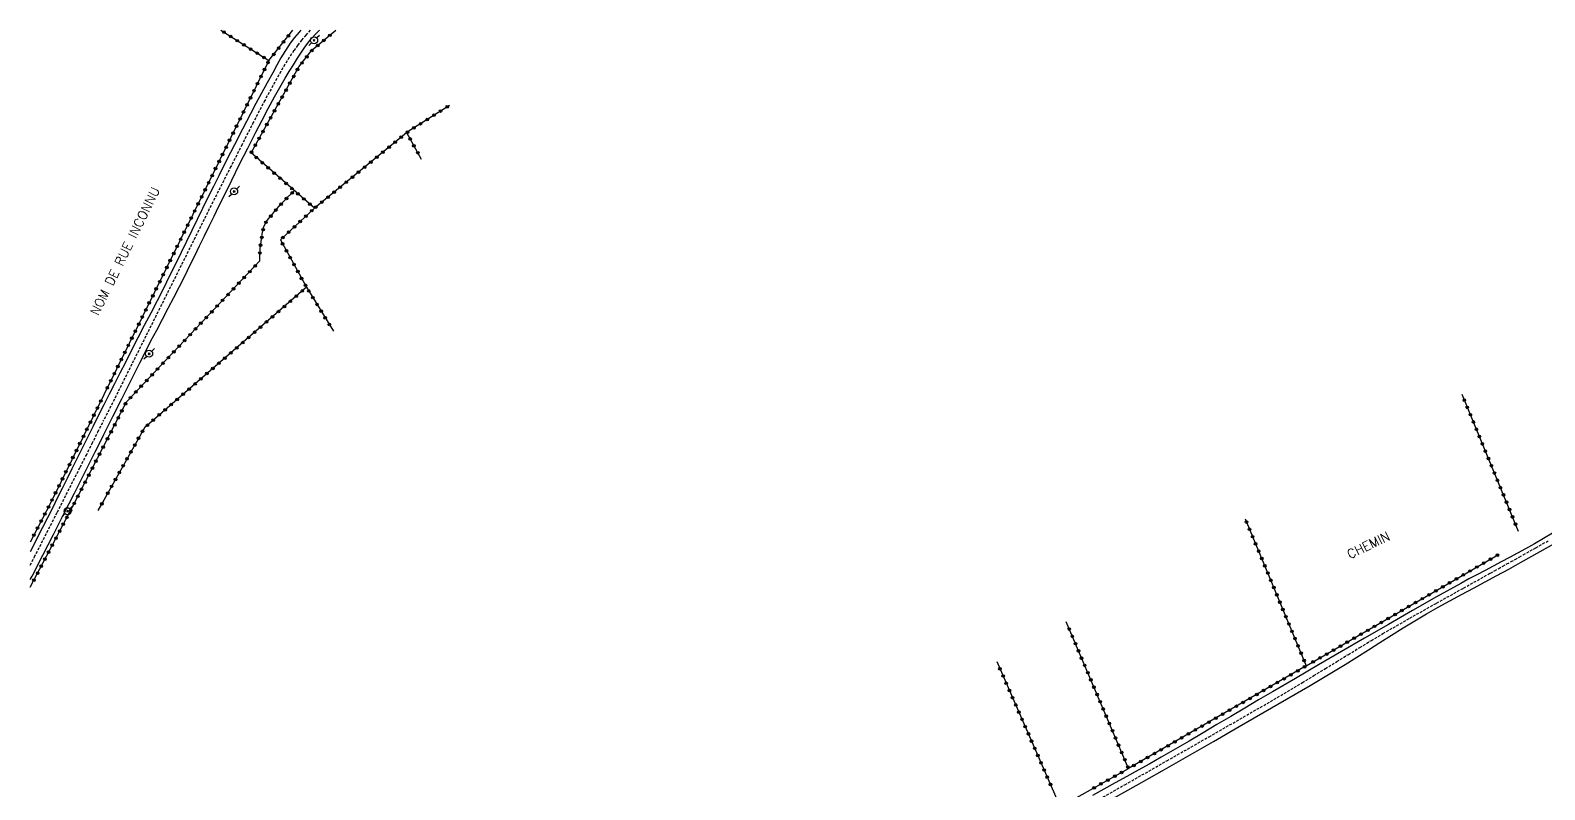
# Model space of a CAD drawing. Header units: millimetres. Extents: x 164000 to 165001, y 156999 to 158000.
# Drawn here: x 164000 to 164288.1, y 157855.6 to 158000 of the extents above; entities that cross this region are included whole.
import ezdxf
from ezdxf.enums import TextEntityAlignment as Align

# ---------------------------------------------------------------- set-up
doc = ezdxf.new("R2010")
doc.units = ezdxf.units.MM
doc.linetypes.add('DASHED', pattern=[0.75, 0.5, -0.25])
doc.layers.get('0').update_dxf_attribs({"linetype": 'CONTINUOUS'})
for name, color, linetype in [('W0001', 6, 'DASHED'), ('W0008', 7, 'CONTINUOUS'), ('W0071', 7, 'CONTINUOUS'), ('W0323', 7, 'CONTINUOUS'), ('W0473', 7, 'CONTINUOUS'), ('W0989', 7, 'CONTINUOUS')]:
    doc.layers.add(name, color=color, linetype=linetype)
doc.styles.get("Standard").update_dxf_attribs({"font": 'romans.shx', "width": 0.85})

# ---------------------------------------------------------------- blocks, each defined once
blk = doc.blocks.new('T473')
for p, q in [((-0.166667, 0.166667), (0.166667, -0.166667)), ((-0.166667, -0.166667), (0.166667, 0.166667)), ((0.500001, 0.500001), (1.000002, 1.000002)), ((-1.000002, -1.000002), (-0.500001, -0.500001))]:
    blk.add_line(p, q)
blk.add_ellipse((0, 0), major_axis=(0.471405, 0.471405), ratio=1, start_param=5.4977871438, end_param=11.780972451)
blk = doc.blocks.new('t323o')
at = {"color": 0, "linetype": 'Continuous'}
for radius in [0.25, 0.15]:
    blk.add_circle((0, 0), radius, dxfattribs=at)

msp = doc.modelspace()

# ---------------------------------------------------------------- linework, layer by layer
at = {"layer": 'W0001'}
for points in [[(164053.25, 158000), (164052.42, 157999.08), (164051.62, 157998.12), (164050.86, 157997.14), (164050.13, 157996.13), (164049.26, 157994.84), (164048.44, 157993.51), (164047.65, 157992.16), (164046.88, 157990.81), (164044.61, 157986.67), (164042.43, 157982.49), (164040.29, 157978.28), (164038.15, 157974.08), (164034.73, 157967.36), (164031.36, 157960.62), (164028, 157953.88), (164024.63, 157947.14), (164021.97, 157941.82), (164019.31, 157936.51), (164016.66, 157931.19), (164014, 157925.88)], [(164000, 157898.3), (164000.79, 157899.85), (164005.15, 157908.39), (164009.49, 157916.93), (164010.63, 157919.17), (164011.75, 157921.4), (164012.88, 157923.64), (164014, 157925.88)], [(164200.19, 157851.99), (164208.22, 157856.54), (164216.24, 157861.1), (164224.26, 157865.67), (164228.15, 157867.9), (164232.04, 157870.13), (164235.93, 157872.37), (164239.79, 157874.64), (164242, 157875.95), (164244.19, 157877.28), (164246.37, 157878.62), (164248.56, 157879.97), (164250.74, 157881.31), (164252.93, 157882.65), (164255.12, 157883.97), (164257.33, 157885.28), (164262.42, 157888.21), (164267.53, 157891.08), (164272.66, 157893.94), (164277.78, 157896.79), (164278.56, 157897.23), (164279.34, 157897.66), (164280.12, 157898.09), (164280.9, 157898.52), (164281.69, 157898.96), (164282.47, 157899.39), (164283.25, 157899.82), (164284.02, 157900.26), (164286.39, 157901.59), (164288.76, 157902.92)]]:
    msp.add_lwpolyline(points, dxfattribs=at)
at = {"layer": 'W0008'}
for points in [[(164051.46, 158000), (164051.15, 157999.67), (164050.26, 157998.62), (164049.42, 157997.53), (164048.52, 157996.18), (164047.69, 157994.78), (164046.91, 157993.35), (164046.13, 157991.94), (164045.04, 157989.99), (164043.97, 157988.04), (164042.92, 157986.08), (164041.88, 157984.11), (164040.35, 157981.18), (164038.84, 157978.25), (164037.34, 157975.3), (164035.86, 157972.35), (164034.83, 157970.27), (164033.8, 157968.18), (164032.79, 157966.09), (164031.77, 157963.99), (164030.76, 157961.9), (164029.74, 157959.81), (164028.72, 157957.72), (164027.69, 157955.64), (164026.5, 157953.28), (164025.31, 157950.92), (164024.11, 157948.57), (164022.9, 157946.22), (164021.69, 157943.88), (164020.49, 157941.53), (164019.28, 157939.18), (164018.09, 157936.83), (164017.06, 157934.81), (164016.04, 157932.8), (164015.02, 157930.78), (164014, 157928.76)], [(164014, 157923.12), (164015.7, 157926.53), (164017.39, 157929.95), (164019.1, 157933.36), (164020.82, 157936.76), (164021.89, 157938.84), (164022.96, 157940.92), (164024.05, 157943), (164025.14, 157945.07), (164026.23, 157947.15), (164027.31, 157949.22), (164028.38, 157951.31), (164029.44, 157953.4), (164030.38, 157955.27), (164031.3, 157957.14), (164032.22, 157959.02), (164033.13, 157960.9), (164034.04, 157962.78), (164034.95, 157964.66), (164035.87, 157966.54), (164036.79, 157968.41), (164038.31, 157971.48), (164039.83, 157974.54), (164041.37, 157977.6), (164042.93, 157980.65), (164044.09, 157982.89), (164045.27, 157985.14), (164046.47, 157987.36), (164047.71, 157989.57), (164048.47, 157990.87), (164049.24, 157992.16), (164050.04, 157993.44), (164050.85, 157994.71), (164051.47, 157995.65), (164052.09, 157996.58), (164052.75, 157997.5), (164053.45, 157998.38), (164054.45, 157999.46), (164055, 158000)], [(164014, 157928.76), (164012.94, 157926.67), (164011.89, 157924.57), (164010.83, 157922.47), (164009.78, 157920.38), (164008.84, 157918.51), (164007.91, 157916.64), (164006.99, 157914.77), (164006.06, 157912.9), (164005.13, 157911.03), (164004.2, 157909.16), (164003.27, 157907.29), (164002.33, 157905.43), (164000, 157900.83)], [(164000, 157895.55), (164000.34, 157896.2), (164002.37, 157900.17), (164004.4, 157904.13), (164006.4, 157908.06), (164008.39, 157911.99), (164010.38, 157915.92), (164012.36, 157919.85), (164012.77, 157920.67), (164013.18, 157921.49), (164013.59, 157922.31), (164014, 157923.12)]]:
    msp.add_lwpolyline(points, dxfattribs=at)
at = {"layer": 'W0071'}
for points in [[(164289.55, 157904.38), (164287.86, 157903.37), (164286.16, 157902.37), (164284.44, 157901.4), (164282.92, 157900.55), (164281.39, 157899.72), (164279.84, 157898.91), (164278.3, 157898.1), (164276.75, 157897.29), (164275.21, 157896.48), (164273.67, 157895.66), (164272.14, 157894.83), (164267.53, 157892.26), (164262.95, 157889.65), (164258.38, 157887.01), (164253.81, 157884.38), (164249.43, 157881.85), (164245.06, 157879.31), (164240.69, 157876.76), (164236.32, 157874.21), (164233.67, 157872.66), (164231.03, 157871.1), (164228.38, 157869.53), (164225.74, 157867.97), (164223.09, 157866.41), (164220.44, 157864.85), (164217.78, 157863.3), (164215.12, 157861.77), (164212.95, 157860.54), (164210.78, 157859.32), (164208.6, 157858.11), (164206.41, 157856.91), (164204.23, 157855.7), (164202.05, 157854.5)], [(164204.5, 157853.07), (164210.4, 157856.41), (164215.31, 157859.19), (164220.21, 157861.98), (164225.1, 157864.77), (164229.99, 157867.58), (164234.49, 157870.18), (164238.98, 157872.78), (164243.47, 157875.4), (164247.93, 157878.06), (164250.15, 157879.42), (164252.36, 157880.79), (164254.55, 157882.18), (164256.75, 157883.58), (164258.95, 157884.97), (164261.15, 157886.35), (164263.37, 157887.7), (164265.61, 157889.03), (164267.82, 157890.29), (164270.05, 157891.53), (164272.28, 157892.74), (164274.53, 157893.94), (164276.77, 157895.14), (164279.01, 157896.33), (164281.25, 157897.55), (164283.48, 157898.77), (164290.38, 157902.65)]]:
    msp.add_lwpolyline(points, dxfattribs=at)
at = {"layer": 'W0323'}
for points in [[(164036.26, 158000), (164045.39, 157994.24), (164014, 157930.68)], [(164079.72, 157985.7), (164071.88, 157980.73), (164054.05, 157966.17), (164042, 157976.67), (164051.11, 157993.04), (164053.59, 157996.2), (164058.14, 158000)], [(164045.39, 157994.24), (164049.92, 158000)], [(164074.44, 157975.41), (164071.54, 157980.61)], [(164043.68, 157956.14), (164043.67, 157956.56), (164043.67, 157956.99), (164043.68, 157957.41), (164043.7, 157957.84), (164043.76, 157958.54), (164043.83, 157959.23), (164043.92, 157959.93), (164044.03, 157960.62), (164044.13, 157961.24), (164044.23, 157961.87), (164044.38, 157962.49), (164044.6, 157963.08), (164044.91, 157963.62), (164045.28, 157964.11), (164045.67, 157964.57), (164046.06, 157965.03), (164046.48, 157965.55), (164046.92, 157966.06), (164047.36, 157966.56), (164047.81, 157967.06), (164048.38, 157967.66), (164048.96, 157968.25), (164049.55, 157968.83), (164050.16, 157969.4)], [(164054.05, 157966.17), (164047.58, 157960.14), (164052.55, 157951.13), (164021.71, 157924.41), (164014, 157910.66)], [(164014, 157920.98), (164018.32, 157929.37), (164043.68, 157956.14)], [(164052.55, 157951.13), (164057.67, 157942.76)], [(164014, 157930.68), (164003.85, 157910.11), (164000, 157902.69)], [(164283.09, 157904.72), (164272.37, 157930.73)], [(164000, 157894.12), (164008.04, 157909.4), (164014, 157920.98)], [(164014, 157910.66), (164012.88, 157908.66)], [(164231.14, 157907.07), (164242.74, 157879.14), (164208.92, 157859.61), (164197.06, 157887.52)], [(164242.74, 157879.14), (164279.3, 157900.32)], [(164183.86, 157879.94), (164195.92, 157852.36), (164208.92, 157859.61)]]:
    msp.add_lwpolyline(points, dxfattribs=at)

# ---------------------------------------------------------------- block references
for p, rotation in [((164036.85, 157999.63), 327.7652489528378), ((164049.1, 157998.96), 51.81247961937662), ((164056.99, 157999.04), 39.88701921951746), ((164038.12, 157998.83), 327.7652489528378), ((164039.38, 157998.03), 327.7652489528378), ((164040.65, 157997.23), 327.7652489528378), ((164041.92, 157996.43), 327.7652489528378), ((164047.25, 157996.6), 51.81247961937662), ((164048.18, 157997.78), 51.81247961937662), ((164053.54, 157996.14), 51.89572920754386), ((164054.68, 157997.11), 39.88701921951746), ((164055.84, 157998.08), 39.88701921951746), ((164043.19, 157995.63), 327.7652489528378), ((164044.46, 157994.83), 327.7652489528378), ((164045.22, 157993.89), 243.7175953315906), ((164046.32, 157995.42), 51.81247961937662), ((164051.69, 157993.78), 51.89572920754386), ((164052.62, 157994.96), 51.89572920754386), ((164043.89, 157991.2), 243.7175953315906), ((164044.55, 157992.54), 243.7175953315906), ((164050.11, 157991.24), 60.89193561649187), ((164050.84, 157992.55), 60.89193561649187), ((164042.56, 157988.51), 243.7175953315906), ((164043.22, 157989.85), 243.7175953315906), ((164048.65, 157988.62), 60.89193561649187), ((164049.38, 157989.93), 60.89193561649187), ((164041.23, 157985.82), 243.7175953315906), ((164041.9, 157987.16), 243.7175953315906), ((164046.46, 157984.69), 60.89193561649187), ((164047.19, 157986), 60.89193561649187), ((164047.92, 157987.31), 60.89193561649187), ((164078.06, 157984.65), 212.3517684925962), ((164079.33, 157985.45), 212.3517684925962), ((164039.24, 157981.78), 243.7175953315906), ((164039.9, 157983.13), 243.7175953315906), ((164040.57, 157984.47), 243.7175953315906), ((164045, 157982.07), 60.89193561649187), ((164045.73, 157983.38), 60.89193561649187), ((164074.26, 157982.24), 212.3517684925962), ((164075.53, 157983.05), 212.3517684925962), ((164076.8, 157983.85), 212.3517684925962), ((164037.91, 157979.09), 243.7175953315906), ((164038.58, 157980.44), 243.7175953315906), ((164043.54, 157979.45), 60.89193561649187), ((164044.27, 157980.76), 60.89193561649187), ((164069.42, 157978.72), 219.2421224351987), ((164070.58, 157979.67), 219.2421224351987), ((164071.74, 157980.62), 219.2421224351987), ((164072.25, 157979.34), 119.1017660865248), ((164072.99, 157981.44), 212.3517684925962), ((164036.58, 157976.4), 243.7175953315906), ((164037.25, 157977.75), 243.7175953315906), ((164042.08, 157976.83), 60.89193561649187), ((164042.81, 157978.14), 60.89193561649187), ((164065.93, 157975.88), 219.2421224351987), ((164067.09, 157976.83), 219.2421224351987), ((164068.26, 157977.77), 219.2421224351987), ((164072.98, 157978.03), 119.1017660865248), ((164073.71, 157976.72), 119.1017660865248), ((164035.25, 157973.71), 243.7175953315906), ((164035.92, 157975.06), 243.7175953315906), ((164043, 157975.8), 138.9368156699848), ((164044.13, 157974.82), 138.9368156699848), ((164045.26, 157973.83), 138.9368156699848), ((164062.45, 157973.03), 219.2421224351987), ((164063.61, 157973.98), 219.2421224351987), ((164064.77, 157974.93), 219.2421224351987), ((164033.93, 157971.02), 243.7175953315906), ((164034.59, 157972.37), 243.7175953315906), ((164046.39, 157972.85), 138.9368156699848), ((164047.52, 157971.86), 138.9368156699848), ((164048.65, 157970.88), 138.9368156699848), ((164058.96, 157970.18), 219.2421224351987), ((164060.12, 157971.13), 219.2421224351987), ((164061.28, 157972.08), 219.2421224351987), ((164032.6, 157968.33), 243.7175953315906), ((164033.26, 157969.68), 243.7175953315906), ((164048.74, 157968.02), 45.41419479181391), ((164049.78, 157969.89), 138.9368156699848), ((164049.81, 157969.07), 43.21954344151072), ((164050.91, 157968.9), 138.9368156699848), ((164052.05, 157967.92), 138.9368156699848), ((164055.48, 157967.34), 219.2421224351987), ((164056.64, 157968.28), 219.2421224351987), ((164057.8, 157969.23), 219.2421224351987), ((164031.27, 157965.64), 243.7175953315906), ((164031.93, 157966.99), 243.7175953315906), ((164045.75, 157964.66), 49.98292690285554), ((164046.71, 157965.82), 49.82370843852654), ((164047.7, 157966.94), 47.65004434194697), ((164052.44, 157964.67), 222.9881164599143), ((164053.18, 157966.93), 138.9368156699848), ((164053.54, 157965.7), 222.9881164599143), ((164054.31, 157966.39), 219.2421224351987), ((164029.28, 157961.61), 243.7175953315906), ((164029.94, 157962.95), 243.7175953315906), ((164030.6, 157964.3), 243.7175953315906), ((164044.29, 157962.09), 76.78644402635418), ((164044.83, 157963.48), 60.39382090441497), ((164049.15, 157961.61), 222.9881164599143), ((164050.25, 157962.63), 222.9881164599143), ((164051.35, 157963.65), 222.9881164599143), ((164027.95, 157958.92), 243.7175953315906), ((164028.61, 157960.26), 243.7175953315906), ((164043.82, 157959.13), 84.1171713443385), ((164044.03, 157960.62), 80.93326813791276), ((164048, 157959.39), 298.8410347713163), ((164048.05, 157960.58), 222.9881164599143), ((164026.62, 157956.23), 243.7175953315906), ((164027.28, 157957.57), 243.7175953315906), ((164043.69, 157957.64), 86.95781768628521), ((164048.72, 157958.08), 298.8410347713163), ((164049.44, 157956.77), 298.8410347713163), ((164025.29, 157953.54), 243.7175953315906), ((164025.96, 157954.88), 243.7175953315906), ((164040.71, 157953.01), 46.55059198198629), ((164041.75, 157954.1), 46.55059198198629), ((164042.78, 157955.19), 46.55059198198629), ((164050.17, 157955.45), 298.8410347713163), ((164050.89, 157954.14), 298.8410347713163), ((164051.61, 157952.82), 298.8410347713163), ((164023.96, 157950.85), 243.7175953315906), ((164024.63, 157952.19), 243.7175953315906), ((164038.65, 157950.83), 46.55059198198629), ((164039.68, 157951.92), 46.55059198198629), ((164051.75, 157950.43), 220.9068140043665), ((164052.34, 157951.51), 298.8410347713163), ((164052.97, 157950.43), 301.5019720313452), ((164022.63, 157948.16), 243.7175953315906), ((164023.3, 157949.51), 243.7175953315906), ((164035.56, 157947.57), 46.55059198198629), ((164036.59, 157948.65), 46.55059198198629), ((164037.62, 157949.74), 46.55059198198629), ((164048.34, 157947.48), 220.9068140043665), ((164049.48, 157948.47), 220.9068140043665), ((164050.61, 157949.45), 220.9068140043665), ((164053.76, 157949.16), 301.5019720313452), ((164054.54, 157947.88), 301.5019720313452), ((164021.31, 157945.47), 243.7175953315906), ((164021.97, 157946.82), 243.7175953315906), ((164032.46, 157944.3), 46.55059198198629), ((164033.49, 157945.39), 46.55059198198629), ((164034.52, 157946.48), 46.55059198198629), ((164044.94, 157944.54), 220.9068140043665), ((164046.08, 157945.52), 220.9068140043665), ((164047.21, 157946.5), 220.9068140043665), ((164055.32, 157946.6), 301.5019720313452), ((164056.11, 157945.32), 301.5019720313452), ((164019.31, 157941.44), 243.7175953315906), ((164019.98, 157942.78), 243.7175953315906), ((164020.64, 157944.13), 243.7175953315906), ((164030.4, 157942.12), 46.55059198198629), ((164031.43, 157943.21), 46.55059198198629), ((164041.54, 157941.59), 220.9068140043665), ((164042.68, 157942.57), 220.9068140043665), ((164043.81, 157943.56), 220.9068140043665), ((164056.89, 157944.04), 301.5019720313452), ((164017.99, 157938.75), 243.7175953315906), ((164018.65, 157940.09), 243.7175953315906), ((164027.3, 157938.85), 46.55059198198629), ((164028.34, 157939.94), 46.55059198198629), ((164029.37, 157941.03), 46.55059198198629), ((164038.14, 157938.64), 220.9068140043665), ((164039.27, 157939.63), 220.9068140043665), ((164040.41, 157940.61), 220.9068140043665), ((164016.66, 157936.06), 243.7175953315906), ((164017.32, 157937.4), 243.7175953315906), ((164024.21, 157935.59), 46.55059198198629), ((164025.24, 157936.68), 46.55059198198629), ((164026.27, 157937.76), 46.55059198198629), ((164034.74, 157935.7), 220.9068140043665), ((164035.87, 157936.68), 220.9068140043665), ((164037.01, 157937.66), 220.9068140043665), ((164015.33, 157933.37), 243.7175953315906), ((164015.99, 157934.71), 243.7175953315906), ((164022.15, 157933.41), 46.55059198198629), ((164023.18, 157934.5), 46.55059198198629), ((164031.34, 157932.75), 220.9068140043665), ((164032.47, 157933.73), 220.9068140043665), ((164033.61, 157934.72), 220.9068140043665), ((164014.66, 157932.02), 243.7175953315906), ((164019.05, 157930.14), 46.55059198198629), ((164020.08, 157931.23), 46.55059198198629), ((164021.11, 157932.32), 46.55059198198629), ((164027.94, 157929.8), 220.9068140043665), ((164029.07, 157930.79), 220.9068140043665), ((164030.21, 157931.77), 220.9068140043665), ((164012.76, 157928.17), 243.7175953315862), ((164013.43, 157929.51), 243.7175953315862), ((164017.43, 157927.65), 62.7573153917989), ((164018.12, 157928.98), 62.7573153917989), ((164024.54, 157926.86), 220.9068140043665), ((164025.67, 157927.84), 220.9068140043665), ((164026.8, 157928.82), 220.9068140043665), ((164272.8, 157929.68), 112.4054853582108), ((164273.37, 157928.29), 112.4054853582108), ((164273.95, 157926.91), 112.4054853582108), ((164010.77, 157924.13), 243.7175953315862), ((164011.43, 157925.48), 243.7175953315862), ((164012.1, 157926.82), 243.7175953315862), ((164016.06, 157924.98), 62.7573153917989), ((164016.75, 157926.31), 62.7573153917989), ((164022.27, 157924.89), 220.9068140043665), ((164023.4, 157925.88), 220.9068140043665), ((164274.52, 157925.52), 112.4054853582108), ((164275.09, 157924.13), 112.4054853582108), ((164009.44, 157921.44), 243.7175953315862), ((164010.11, 157922.79), 243.7175953315862), ((164014.69, 157922.31), 62.7573153917989), ((164015.37, 157923.65), 62.7573153917989), ((164019.87, 157921.13), 240.7108651594037), ((164020.6, 157922.44), 240.7108651594037), ((164021.34, 157923.75), 240.7108651594037), ((164275.66, 157922.75), 112.4054853582108), ((164276.23, 157921.36), 112.4054853582108), ((164008.11, 157918.75), 243.7175953315862), ((164008.78, 157920.1), 243.7175953315862), ((164013.18, 157919.39), 62.75731539183736), ((164013.87, 157920.72), 62.75731539183736), ((164018.4, 157918.51), 240.7108651594037), ((164019.14, 157919.82), 240.7108651594037), ((164276.8, 157919.97), 112.4054853582108), ((164277.38, 157918.59), 112.4054853582108), ((164006.78, 157916.06), 243.7175953315862), ((164007.45, 157917.41), 243.7175953315862), ((164011.12, 157915.39), 62.75731539183736), ((164011.81, 157916.72), 62.75731539183736), ((164012.49, 157918.05), 62.75731539183736), ((164016.94, 157915.9), 240.7108651594037), ((164017.67, 157917.2), 240.7108651594037), ((164277.95, 157917.2), 112.4054853582108), ((164278.52, 157915.81), 112.4054853582108), ((164005.46, 157913.37), 243.7175953315862), ((164006.12, 157914.72), 243.7175953315862), ((164009.75, 157912.72), 62.75731539183736), ((164010.43, 157914.05), 62.75731539183736), ((164015.47, 157913.28), 240.7108651594037), ((164016.2, 157914.59), 240.7108651594037), ((164279.09, 157914.43), 112.4054853582108), ((164279.66, 157913.04), 112.4054853582108), ((164004.13, 157910.68), 243.7175953315862), ((164004.79, 157912.03), 243.7175953315862), ((164008.37, 157910.05), 62.75731539183736), ((164009.06, 157911.39), 62.75731539183736), ((164013.61, 157909.97), 240.7108651595027), ((164014.73, 157911.97), 240.7108651594037), ((164280.23, 157911.65), 112.4054853582108), ((164280.81, 157910.27), 112.4054853582108), ((164002.76, 157908.02), 242.6256409280901), ((164003.45, 157909.35), 242.6256409280901), ((164006.98, 157907.39), 62.25794984669834), ((164007.68, 157908.72), 62.25794984669834), ((164281.38, 157908.88), 112.4054853582108), ((164281.95, 157907.49), 112.4054853582108), ((164000.69, 157904.02), 242.6256409280901), ((164001.38, 157905.35), 242.6256409280901), ((164002.07, 157906.68), 242.6256409280901), ((164005.59, 157904.74), 62.25794984669834), ((164006.28, 157906.07), 62.25794984669834), ((164231.38, 157906.49), 292.5623619605261), ((164231.95, 157905.11), 292.5623619605261), ((164282.52, 157906.1), 112.4054853582108), ((164004.19, 157902.08), 62.25794984669834), ((164004.89, 157903.41), 62.25794984669834), ((164232.53, 157903.72), 292.5623619605261), ((164233.1, 157902.34), 292.5623619605261), ((164233.68, 157900.95), 292.5623619605261), ((164002.09, 157898.1), 62.25794984669834), ((164002.79, 157899.43), 62.25794984669834), ((164003.49, 157900.76), 62.25794984669834), ((164234.26, 157899.57), 292.5623619605261), ((164234.83, 157898.18), 292.5623619605261), ((164276.49, 157898.69), 30.08686777515542), ((164277.79, 157899.44), 30.08686777515542), ((164279.09, 157900.19), 30.08686777515542), ((164000.7, 157895.45), 62.25794984669834), ((164001.4, 157896.77), 62.25794984669834), ((164235.41, 157896.8), 292.5623619605261), ((164235.98, 157895.41), 292.5623619605261), ((164271.3, 157895.68), 30.08686777515542), ((164272.6, 157896.43), 30.08686777515542), ((164273.89, 157897.18), 30.08686777515542), ((164275.19, 157897.94), 30.08686777515542), ((164236.56, 157894.03), 292.5623619605261), ((164237.13, 157892.64), 292.5623619605261), ((164266.11, 157892.67), 30.08686777515542), ((164267.4, 157893.42), 30.08686777515542), ((164268.7, 157894.18), 30.08686777515542), ((164270, 157894.93), 30.08686777515542), ((164237.71, 157891.26), 292.5623619605261), ((164238.28, 157889.87), 292.5623619605261), ((164260.91, 157889.66), 30.08686777515542), ((164262.21, 157890.42), 30.08686777515542), ((164263.51, 157891.17), 30.08686777515542), ((164264.81, 157891.92), 30.08686777515542), ((164238.86, 157888.49), 292.5623619605261), ((164239.44, 157887.1), 292.5623619605261), ((164255.72, 157886.66), 30.08686777515542), ((164257.02, 157887.41), 30.08686777515542), ((164258.32, 157888.16), 30.08686777515542), ((164259.62, 157888.91), 30.08686777515542), ((164197.65, 157886.14), 113.0189092392816), ((164198.23, 157884.76), 113.0189092392816), ((164240.01, 157885.71), 292.5623619605261), ((164240.59, 157884.33), 292.5623619605261), ((164250.53, 157883.65), 30.08686777515542), ((164251.83, 157884.4), 30.08686777515542), ((164253.13, 157885.15), 30.08686777515542), ((164254.43, 157885.9), 30.08686777515542), ((164198.82, 157883.37), 113.0189092392816), ((164199.41, 157881.99), 113.0189092392816), ((164241.16, 157882.94), 292.5623619605261), ((164241.74, 157881.56), 292.5623619605261), ((164246.64, 157881.39), 30.08686777515542), ((164247.94, 157882.14), 30.08686777515542), ((164249.23, 157882.9), 30.08686777515542), ((164184.46, 157878.58), 293.6009660041345), ((164199.99, 157880.61), 113.0189092392816), ((164200.58, 157879.23), 113.0189092392816), ((164241.12, 157878.2), 209.991609053717), ((164242.31, 157880.17), 292.5623619605261), ((164242.42, 157878.95), 209.991609053717), ((164244.04, 157879.89), 30.08686777515542), ((164245.34, 157880.64), 30.08686777515542), ((164185.06, 157877.21), 293.6009660041345), ((164185.66, 157875.83), 293.6009660041345), ((164201.17, 157877.85), 113.0189092392816), ((164201.75, 157876.47), 113.0189092392816), ((164202.34, 157875.09), 113.0189092392816), ((164235.92, 157875.2), 209.991609053717), ((164237.22, 157875.95), 209.991609053717), ((164238.52, 157876.7), 209.991609053717), ((164239.82, 157877.45), 209.991609053717), ((164186.26, 157874.46), 293.6009660041345), ((164186.86, 157873.08), 293.6009660041345), ((164202.93, 157873.71), 113.0189092392816), ((164203.51, 157872.33), 113.0189092392816), ((164230.73, 157872.2), 209.991609053717), ((164232.03, 157872.95), 209.991609053717), ((164233.32, 157873.7), 209.991609053717), ((164234.62, 157874.45), 209.991609053717), ((164187.46, 157871.71), 293.6009660041345), ((164188.06, 157870.33), 293.6009660041345), ((164204.1, 157870.95), 113.0189092392816), ((164204.69, 157869.57), 113.0189092392816), ((164226.83, 157869.95), 209.991609053717), ((164228.13, 157870.7), 209.991609053717), ((164229.43, 157871.45), 209.991609053717), ((164188.66, 157868.96), 293.6009660041345), ((164189.27, 157867.58), 293.6009660041345), ((164205.27, 157868.19), 113.0189092392816), ((164205.86, 157866.81), 113.0189092392816), ((164221.63, 157866.95), 209.991609053717), ((164222.93, 157867.7), 209.991609053717), ((164224.23, 157868.45), 209.991609053717), ((164225.53, 157869.2), 209.991609053717), ((164189.87, 157866.21), 293.6009660041345), ((164190.47, 157864.83), 293.6009660041345), ((164206.45, 157865.43), 113.0189092392816), ((164207.03, 157864.05), 113.0189092392816), ((164216.44, 157863.95), 209.991609053717), ((164217.73, 157864.7), 209.991609053717), ((164219.03, 157865.45), 209.991609053717), ((164220.33, 157866.2), 209.991609053717), ((164191.07, 157863.46), 293.6009660041345), ((164191.67, 157862.09), 293.6009660041345), ((164192.27, 157860.71), 293.6009660041345), ((164207.62, 157862.67), 113.0189092392816), ((164208.21, 157861.29), 113.0189092392816), ((164211.24, 157860.95), 209.991609053717), ((164212.54, 157861.7), 209.991609053717), ((164213.84, 157862.45), 209.991609053717), ((164215.14, 157863.2), 209.991609053717), ((164192.87, 157859.34), 293.6009660041345), ((164193.47, 157857.96), 293.6009660041345), ((164206.3, 157858.15), 29.16003156412096), ((164207.61, 157858.88), 29.16003156412096), ((164208.79, 157859.9), 113.0189092392816), ((164209.94, 157860.2), 209.991609053717), ((164194.07, 157856.59), 293.6009660041345), ((164202.37, 157855.96), 29.16003156412096), ((164203.68, 157856.69), 29.16003156412096), ((164204.99, 157857.42), 29.16003156412096)]:
    msp.add_blockref('t323o', p, dxfattribs=dict(at, rotation=rotation))
at = {"layer": 'W0473'}
for p in [(164053.99, 157998.1), (164038.78, 157969.37), (164022.61, 157938.5), (164007.1, 157908.55)]:
    msp.add_blockref('T473', p, dxfattribs=at)

# ---------------------------------------------------------------- texts
at = {"layer": 'W0989'}
for s, rotation, p in [('NOM DE RUE INCONNU', 63.8325, (164018.01, 157958)), ('CHEMIN', 25.8011, (164254.56, 157902.1))]:
    msp.add_text(s, height=1.75, rotation=rotation, dxfattribs=at).set_placement(p, align=Align.MIDDLE_CENTER)

doc.saveas('drawing.dxf')
